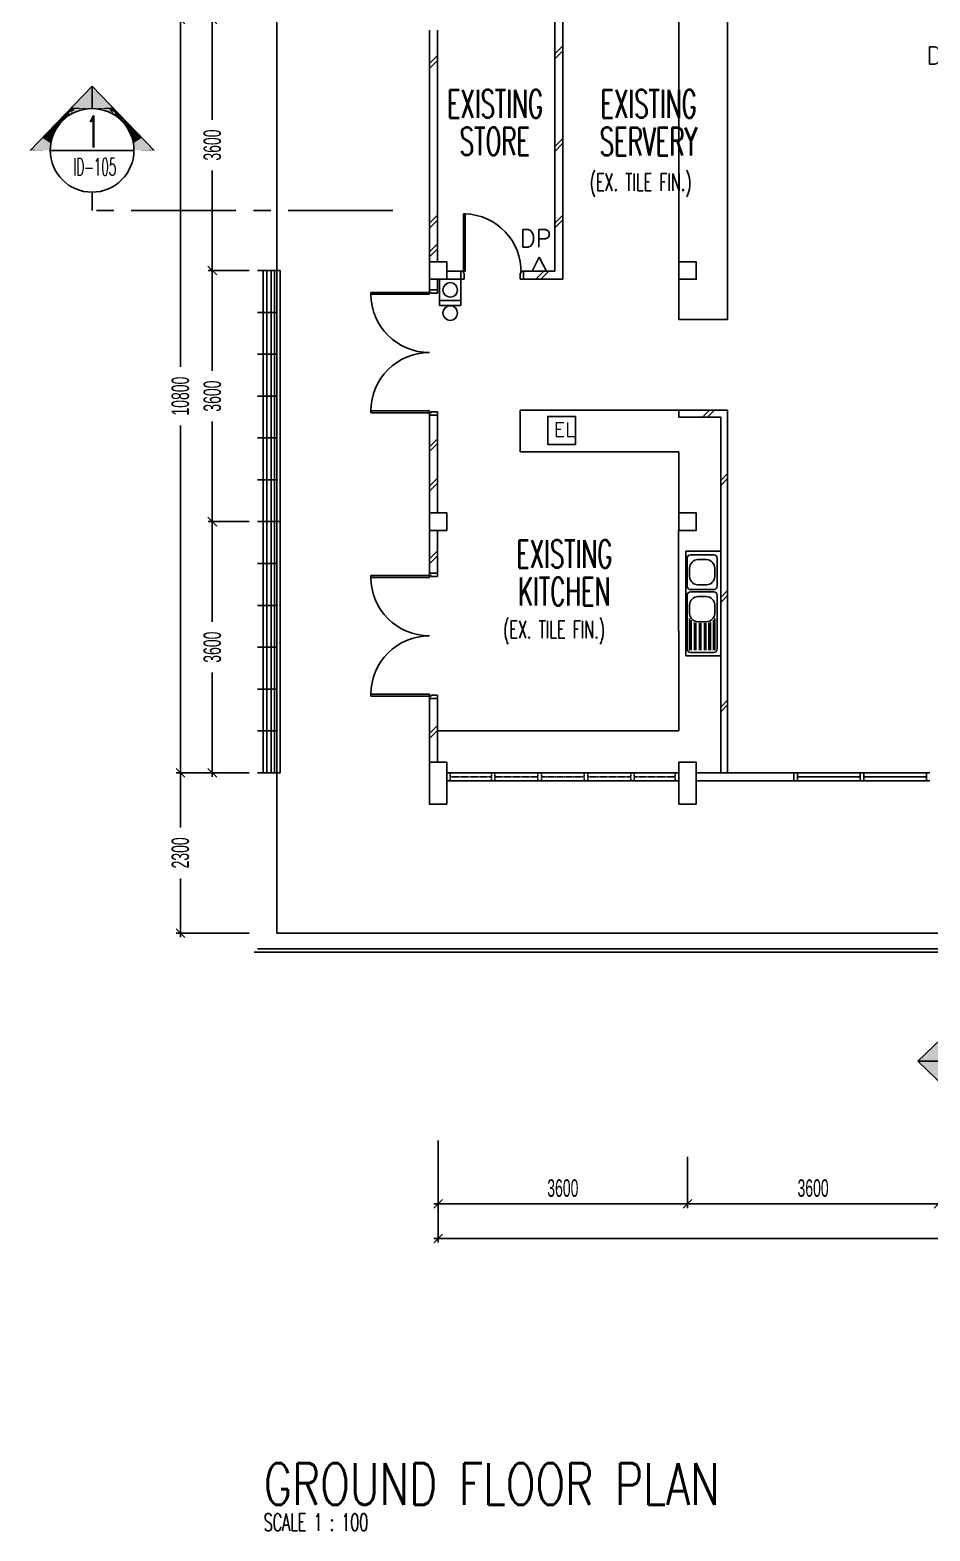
# Model space of a CAD drawing. Extents: x 33440 to 82647, y -26226 to 14644.
# Drawn here: x 35016 to 47915, y -26226 to -4702 of the extents above; entities that cross this region are included whole.
import ezdxf
from ezdxf.enums import TextEntityAlignment as Align

# ---------------------------------------------------------------- set-up
doc = ezdxf.new("R2010")
doc.units = 0
doc.header["$MEASUREMENT"] = 0
doc.header["$PDMODE"] = 35
doc.linetypes.add('CENTER2', pattern=[1.125, 0.75, -0.125, 0.125, -0.125])
doc.linetypes.add('HIDDEN', pattern=[0.375, 0.25, -0.125])
doc.layers.get('0').update_dxf_attribs({"linetype": 'CONTINUOUS'})
doc.layers.get('DEFPOINTS').update_dxf_attribs({"linetype": 'CONTINUOUS'})
for name, color, linetype in [('ARROW', 11, 'CONTINUOUS'), ('EL', 2, 'CONTINUOUS'), ('EXISTING', 7, 'CONTINUOUS'), ('LABEL', 3, 'CONTINUOUS'), ('SEC', 5, 'CONTINUOUS'), ('SPEC', 2, 'CONTINUOUS'), ('TEXT', 2, 'CONTINUOUS')]:
    doc.layers.add(name, color=color, linetype=linetype)
doc.styles.add('R100', font='ic-romns.shx', dxfattribs={"width": 0.6, "height": 250})
doc.styles.add('R18', font='ROMANS.shx', dxfattribs={"width": 0.6, "height": 200})
doc.styles.add('ROMANS', font='romans')
doc.styles.add('SIMPLEX', font='SIMPLEX.shx')
doc.styles.add('TXT1', font='ic-romns.shx', dxfattribs={"width": 0.75, "height": 1250})
doc.dimstyles.new('R100', dxfattribs={"dimtxt": 250, "dimasz": 125, "dimexe": 60, "dimexo": 60, "dimgap": 100, "dimtad": 1, "dimtoh": 1, "dimdec": 0, "dimzin": 0, "dimdsep": 46, "dimtxsty": 'R100', "dimblk1": 'OBLIQUE', "dimblk2": 'OBLIQUE', "dimsah": 1, "dimcen": 0, "dimdle": 60, "dimclrd": 9, "dimclre": 9, "dimclrt": 2, "dimadec": 0, "dimazin": 0, "dimtfac": 1, "dimtdec": 0, "dimtofl": 0, "dimtmove": 2, "dimatfit": 3, "dimldrblk": 'OBLIQUE', "dimfxl": 1, "dimtolj": 1, "dimtzin": 0, "dimarcsym": 0})

# ---------------------------------------------------------------- blocks, each defined once
blk = doc.blocks.new('_OBLIQUE')
at = {"color": 0, "linetype": 'ByBlock', "ltscale": 2000}
blk.add_line((-0.5, -0.5), (0.5, 0.5), dxfattribs=at)
blk = doc.blocks.new('*D12')
at = {"layer": 'DEFPOINTS', "color": 0, "linetype": 'ByBlock', "ltscale": 2000}
for p in [(38215, -11752), (37629, -15352), (38215, -15352)]:
    blk.add_point(p, dxfattribs=at)
at = {"layer": 'LABEL', "color": 9, "linetype": 'ByBlock', "lineweight": -2, "ltscale": 2000}
for p, q in [((37629, -11692), (37629, -13188)), ((37629, -15412), (37629, -13917)), ((38155, -15352), (37569, -15352))]:
    blk.add_line(p, q, dxfattribs=at)
at = {"layer": 'LABEL', "color": 9, "linetype": 'ByBlock', "lineweight": -2, "ltscale": 2000, "xscale": 125, "yscale": 125, "zscale": 125}
for p, rotation in [((37629, -11752), 90), ((37629, -15352), 270)]:
    blk.add_blockref('_OBLIQUE', p, dxfattribs=dict(at, rotation=rotation))
at = {"layer": 'LABEL', "color": 0, "linetype": 'ByBlock', "ltscale": 2000, "insert": (37629, -13552), "char_height": 250, "attachment_point": 5, "rotation": 90, "style": 'R100'}
blk.add_mtext('\\A1;3600', dxfattribs=at)
blk = doc.blocks.new('*D13')
at = {"layer": 'DEFPOINTS', "color": 0, "linetype": 'ByBlock', "ltscale": 2000}
for p in [(37568, -4552), (37171, -15352), (37568, -15352)]:
    blk.add_point(p, dxfattribs=at)
at = {"layer": 'LABEL', "color": 9, "linetype": 'ByBlock', "lineweight": -2, "ltscale": 2000}
for p, q in [((37171, -4492), (37171, -9531)), ((37508, -4552), (37111, -4552)), ((37171, -15412), (37171, -10374)), ((37508, -15352), (37111, -15352))]:
    blk.add_line(p, q, dxfattribs=at)
at = {"layer": 'LABEL', "color": 9, "linetype": 'ByBlock', "lineweight": -2, "ltscale": 2000, "xscale": 125, "yscale": 125, "zscale": 125}
for p, rotation in [((37171, -4552), 90), ((37171, -15352), 270)]:
    blk.add_blockref('_OBLIQUE', p, dxfattribs=dict(at, rotation=rotation))
at = {"layer": 'LABEL', "color": 0, "linetype": 'ByBlock', "ltscale": 2000, "insert": (37171, -9952), "char_height": 250, "attachment_point": 5, "rotation": 90, "style": 'R100'}
blk.add_mtext('\\A1;10800', dxfattribs=at)
blk = doc.blocks.new('*D14')
at = {"layer": 'DEFPOINTS', "color": 0, "linetype": 'ByBlock', "ltscale": 2000}
for p in [(37171, -15352), (37878, -15352), (38216, -17652)]:
    blk.add_point(p, dxfattribs=at)
at = {"layer": 'LABEL', "color": 9, "linetype": 'ByBlock', "lineweight": -2, "ltscale": 2000}
for p, q in [((37818, -15352), (37111, -15352)), ((37171, -15292), (37171, -16138)), ((37171, -17712), (37171, -16867)), ((38156, -17652), (37111, -17652))]:
    blk.add_line(p, q, dxfattribs=at)
at = {"layer": 'LABEL', "color": 9, "linetype": 'ByBlock', "lineweight": -2, "ltscale": 2000, "xscale": 125, "yscale": 125, "zscale": 125}
for p, rotation in [((37171, -15352), 90), ((37171, -17652), 270)]:
    blk.add_blockref('_OBLIQUE', p, dxfattribs=dict(at, rotation=rotation))
at = {"layer": 'LABEL', "color": 0, "linetype": 'ByBlock', "ltscale": 2000, "insert": (37171, -16502), "char_height": 250, "attachment_point": 5, "rotation": 90, "style": 'R100'}
blk.add_mtext('\\A1;2300', dxfattribs=at)
blk = doc.blocks.new('*D15')
at = {"layer": 'DEFPOINTS', "color": 0, "linetype": 'ByBlock', "ltscale": 2000}
for p in [(38215, -8152), (37629, -11752), (38215, -11752)]:
    blk.add_point(p, dxfattribs=at)
at = {"layer": 'LABEL', "color": 9, "linetype": 'ByBlock', "lineweight": -2, "ltscale": 2000}
for p, q in [((37629, -8092), (37629, -9588)), ((37629, -11812), (37629, -10317)), ((38155, -11752), (37569, -11752))]:
    blk.add_line(p, q, dxfattribs=at)
at = {"layer": 'LABEL', "color": 9, "linetype": 'ByBlock', "lineweight": -2, "ltscale": 2000, "xscale": 125, "yscale": 125, "zscale": 125}
for p, rotation in [((37629, -8152), 90), ((37629, -11752), 270)]:
    blk.add_blockref('_OBLIQUE', p, dxfattribs=dict(at, rotation=rotation))
at = {"layer": 'LABEL', "color": 0, "linetype": 'ByBlock', "ltscale": 2000, "insert": (37629, -9952), "char_height": 250, "attachment_point": 5, "rotation": 90, "style": 'R100'}
blk.add_mtext('\\A1;3600', dxfattribs=at)
blk = doc.blocks.new('*D16')
at = {"layer": 'DEFPOINTS', "color": 0, "linetype": 'ByBlock', "ltscale": 2000}
for p in [(38215, -4552), (37629, -8152), (38215, -8152)]:
    blk.add_point(p, dxfattribs=at)
at = {"layer": 'LABEL', "color": 9, "linetype": 'ByBlock', "lineweight": -2, "ltscale": 2000}
for p, q in [((37629, -4492), (37629, -5988)), ((38155, -4552), (37569, -4552)), ((37629, -8212), (37629, -6717)), ((38155, -8152), (37569, -8152))]:
    blk.add_line(p, q, dxfattribs=at)
at = {"layer": 'LABEL', "color": 9, "linetype": 'ByBlock', "lineweight": -2, "ltscale": 2000, "xscale": 125, "yscale": 125, "zscale": 125}
for p, rotation in [((37629, -4552), 90), ((37629, -8152), 270)]:
    blk.add_blockref('_OBLIQUE', p, dxfattribs=dict(at, rotation=rotation))
at = {"layer": 'LABEL', "color": 0, "linetype": 'ByBlock', "ltscale": 2000, "insert": (37629, -6352), "char_height": 250, "attachment_point": 5, "rotation": 90, "style": 'R100'}
blk.add_mtext('\\A1;3600', dxfattribs=at)
blk = doc.blocks.new('*D19')
at = {"layer": 'DEFPOINTS', "color": 0, "linetype": 'ByBlock', "ltscale": 2000}
for p in [(40865, -20802), (44440, -20802), (44440, -21535)]:
    blk.add_point(p, dxfattribs=at)
at = {"layer": 'LABEL', "color": 9, "linetype": 'ByBlock', "lineweight": -2, "ltscale": 2000}
for p, q in [((40865, -20862), (40865, -21595)), ((44440, -20862), (44440, -21595)), ((40805, -21535), (44500, -21535))]:
    blk.add_line(p, q, dxfattribs=at)
at = {"layer": 'LABEL', "color": 9, "linetype": 'ByBlock', "lineweight": -2, "ltscale": 2000, "xscale": 125, "yscale": 125, "zscale": 125, "rotation": 180}
blk.add_blockref('_OBLIQUE', (40865, -21535), dxfattribs=at)
at = {"layer": 'LABEL', "color": 9, "linetype": 'ByBlock', "lineweight": -2, "ltscale": 2000, "xscale": 125, "yscale": 125, "zscale": 125}
blk.add_blockref('_OBLIQUE', (44440, -21535), dxfattribs=at)
at = {"layer": 'LABEL', "color": 0, "linetype": 'ByBlock', "ltscale": 2000, "insert": (42653, -21310), "char_height": 250, "attachment_point": 5, "style": 'R100'}
blk.add_mtext('\\A1;3600', dxfattribs=at)
blk = doc.blocks.new('*D20')
at = {"layer": 'DEFPOINTS', "color": 0, "linetype": 'ByBlock', "ltscale": 2000}
for p in [(44440, -20802), (48040, -21241), (48040, -21535)]:
    blk.add_point(p, dxfattribs=at)
at = {"layer": 'LABEL', "color": 9, "linetype": 'ByBlock', "lineweight": -2, "ltscale": 2000}
for p, q in [((44440, -20862), (44440, -21595)), ((48040, -21301), (48040, -21595)), ((44380, -21535), (48100, -21535))]:
    blk.add_line(p, q, dxfattribs=at)
at = {"layer": 'LABEL', "color": 9, "linetype": 'ByBlock', "lineweight": -2, "ltscale": 2000, "xscale": 125, "yscale": 125, "zscale": 125, "rotation": 180}
blk.add_blockref('_OBLIQUE', (44440, -21535), dxfattribs=at)
at = {"layer": 'LABEL', "color": 9, "linetype": 'ByBlock', "lineweight": -2, "ltscale": 2000, "xscale": 125, "yscale": 125, "zscale": 125}
blk.add_blockref('_OBLIQUE', (48040, -21535), dxfattribs=at)
at = {"layer": 'LABEL', "color": 0, "linetype": 'ByBlock', "ltscale": 2000, "insert": (46240, -21310), "char_height": 250, "attachment_point": 5, "style": 'R100'}
blk.add_mtext('\\A1;3600', dxfattribs=at)
blk = doc.blocks.new('SLINE')
at = {"layer": 'ARROW'}
for p, q in [((3733, 1804), (4654, 2693)), ((4235, 2288), (4261, 2258)), ((4054, 1804), (3733, 1804)), ((4054, 1804), (3733, 1804)), ((3733, 1804), (4654, 915)), ((4235, 1320), (4261, 1350))]:
    blk.add_line(p, q, dxfattribs=at)
at = {"layer": 'ARROW', "color": 6}
blk.add_circle((4654, 1804), 600, dxfattribs=at)
at = {"layer": 'ARROW'}
for points in [[(4551, 2399), (4653, 2414), (4473, 2516), (4645, 2683)], [(4653, 2592), (4654, 2691), (4644, 2682)], [(4654, 2440), (4644, 2680), (4654, 2690), (4654, 2577)], [(4325, 2305), (4297, 2348), (4419, 2353), (4374, 2422)], [(4372, 2422), (4377, 2418), (4472, 2518)], [(4419, 2356), (4549, 2396), (4376, 2414), (4473, 2513)], [(4380, 2416), (4470, 2514), (4474, 2515), (4378, 2416)], [(4378, 2418), (4472, 2515), (4379, 2416)], [(4547, 2395), (4473, 2512), (4550, 2401), (4474, 2515)], [(4547, 2395), (4614, 2404), (4549, 2397), (4607, 2407)], [(4614, 2402), (4609, 2407), (4654, 2402), (4654, 2415)], [(4043, 2099), (4295, 2348), (4048, 2101), (4296, 2340)], [(4046, 2099), (4127, 2109), (4160, 2213), (4231, 2282)], [(4125, 2099), (4203, 2201), (4257, 2254), (4231, 2287)], [(4132, 2099), (4183, 2208), (4211, 2206), (4219, 2257)], [(4134, 2116), (4162, 2172), (4146, 2131), (4132, 2112)], [(4146, 2140), (4162, 2163), (4150, 2138), (4163, 2163)], [(4232, 2285), (4235, 2288), (4257, 2254), (4261, 2257)], [(4236, 2287), (4257, 2262), (4302, 2348), (4328, 2307)], [(4257, 2262), (4303, 2291), (4261, 2258), (4257, 2262)], [(4261, 2257), (4257, 2262), (4301, 2289)], [(4419, 2353), (4408, 2366), (4415, 2361)], [(3739, 1804), (4049, 1804), (3949, 2018), (4041, 2008)], [(4054, 1804), (4041, 2015), (3952, 2015), (4043, 2102)], [(4033, 2099), (4061, 2046), (4132, 2107), (4122, 2142)], [(4051, 1855), (4038, 2102), (4069, 2122), (4064, 2038)], [(4053, 1828), (4062, 2044), (4064, 2033), (4053, 1826)], [(4054, 1807), (4069, 2124), (4130, 2107), (4066, 2046)], [(4054, 1832), (4059, 2044), (4064, 2044), (4056, 1890)], [(4066, 2051), (4098, 2104), (4125, 2104), (4066, 2045)], [(4071, 2058), (4122, 2102), (4102, 2102)], [(4130, 2112), (4127, 2115), (4146, 2141), (4150, 2133)], [(4129, 2093), (4128, 2108), (4136, 2114), (4132, 2099)], [(3739, 1804), (4049, 1804), (3949, 1590), (4041, 1600)], [(4054, 1804), (4041, 1593), (3952, 1593), (4043, 1506)], [(4051, 1753), (4038, 1506), (4069, 1486), (4064, 1570)], [(4049, 1806), (4054, 1804), (4048, 1813)], [(4049, 1802), (4054, 1804), (4048, 1795)], [(4053, 1780), (4062, 1564), (4064, 1575), (4053, 1782)], [(4054, 1801), (4069, 1484), (4130, 1501), (4066, 1562)], [(4054, 1776), (4059, 1564), (4064, 1564), (4056, 1718)], [(4033, 1509), (4061, 1562), (4132, 1501), (4122, 1466)], [(4043, 1509), (4295, 1260), (4048, 1507), (4296, 1268)], [(4046, 1509), (4127, 1499), (4160, 1395), (4231, 1326)], [(4066, 1557), (4098, 1504), (4125, 1504), (4066, 1563)], [(4071, 1550), (4122, 1506), (4102, 1506)], [(4125, 1509), (4203, 1407), (4257, 1354), (4231, 1321)], [(4129, 1515), (4128, 1500), (4136, 1494), (4132, 1509)], [(4132, 1509), (4183, 1400), (4211, 1402), (4219, 1351)], [(4130, 1496), (4127, 1493), (4146, 1467), (4150, 1475)], [(4134, 1492), (4162, 1436), (4146, 1477), (4132, 1496)], [(4146, 1468), (4162, 1445), (4150, 1470), (4163, 1445)], [(4232, 1323), (4235, 1320), (4257, 1354), (4261, 1351)], [(4236, 1321), (4257, 1346), (4302, 1260), (4328, 1301)], [(4261, 1351), (4257, 1346), (4301, 1319)], [(4257, 1346), (4303, 1317), (4261, 1350), (4257, 1346)], [(4325, 1303), (4297, 1260), (4419, 1255), (4374, 1186)], [(4372, 1186), (4377, 1190), (4472, 1090)], [(4419, 1252), (4549, 1212), (4376, 1194), (4473, 1095)], [(4378, 1190), (4472, 1093), (4379, 1192)], [(4380, 1192), (4470, 1094), (4474, 1093), (4378, 1192)], [(4419, 1255), (4408, 1242), (4415, 1247)], [(4547, 1213), (4473, 1096), (4550, 1207), (4474, 1093)], [(4551, 1209), (4653, 1194), (4473, 1092), (4645, 925)], [(4547, 1213), (4614, 1204), (4549, 1211), (4607, 1201)], [(4614, 1206), (4609, 1201), (4654, 1206), (4654, 1193)], [(4654, 1168), (4644, 928), (4654, 918), (4654, 1031)], [(4653, 1016), (4654, 917), (4644, 926)]]:
    blk.add_solid(points, dxfattribs=at)
blk = doc.blocks.new('*D10')
at = {"layer": 'DEFPOINTS', "color": 0, "linetype": 'ByBlock', "ltscale": 2000}
for p in [(40865, -20565), (62415, -20565), (62415, -22030)]:
    blk.add_point(p, dxfattribs=at)
at = {"layer": 'LABEL', "color": 9, "linetype": 'ByBlock', "lineweight": -2, "ltscale": 2000}
for p, q in [((40865, -20625), (40865, -22090)), ((62415, -20625), (62415, -22090)), ((40805, -22030), (62475, -22030))]:
    blk.add_line(p, q, dxfattribs=at)
at = {"layer": 'LABEL', "color": 9, "linetype": 'ByBlock', "lineweight": -2, "ltscale": 2000, "xscale": 125, "yscale": 125, "zscale": 125, "rotation": 180}
blk.add_blockref('_OBLIQUE', (40865, -22030), dxfattribs=at)
at = {"layer": 'LABEL', "color": 9, "linetype": 'ByBlock', "lineweight": -2, "ltscale": 2000, "xscale": 125, "yscale": 125, "zscale": 125}
blk.add_blockref('_OBLIQUE', (62415, -22030), dxfattribs=at)
at = {"layer": 'LABEL', "color": 0, "linetype": 'ByBlock', "ltscale": 2000, "insert": (51640, -21805), "char_height": 250, "attachment_point": 5, "style": 'R100'}
blk.add_mtext('\\A1;21550', dxfattribs=at)

msp = doc.modelspace()

# ---------------------------------------------------------------- linework, layer by layer
at = {"color": 7}
msp.add_line((36506.9, -6427.8), (35307, -6427.8), dxfattribs=at)
at = {"layer": 'EL', "color": 7}
for p, q in [((42214.1, -8162.2), (42315.3, -7959.8)), ((42315.3, -7959.8), (42416.6, -8162.2)), ((40886.6, -8651.6), (41190.3, -8651.6))]:
    msp.add_line(p, q, dxfattribs=at)
for points in [[(42416.6, -8162.2), (42214.1, -8162.2)], [(40886.6, -8581), (40886.6, -8651.6)], [(41190.3, -8651.6), (41190.3, -8581)]]:
    msp.add_lwpolyline(points, dxfattribs=at)
for points in [[(41190.3, -8277.2), (40886.6, -8277.2), (40886.6, -8581), (41190.3, -8581)], [(42836.3, -10243.5), (42436.3, -10243.5), (42436.3, -10643.5), (42836.3, -10643.5)]]:
    msp.add_lwpolyline(points, close=True, dxfattribs=at)
for centre in [(41038.4, -8429.1), (41038.4, -8760.9)]:
    msp.add_circle(centre, 104.9, dxfattribs=at)
at = {"layer": 'EXISTING', "color": 7}
for p, q in [((38552.8, -1664.7), (38552.8, -17652.2)), ((40740.3, -4702.2), (40740.3, -8027.2)), ((40855.3, -4702.2), (40855.3, -8027.2)), ((42540.3, -4552.2), (42540.3, -8162.2)), ((42655.3, -4552.2), (42655.3, -8277.2)), ((44315.3, -8852.2), (44315.3, -4552.2)), ((45015.3, -8852.2), (45015.3, -4552.2)), ((42655.3, -4927.9), (42540.3, -5042.9)), ((40855.3, -5066.3), (40740.3, -5181.3)), ((40855.3, -5137), (40740.3, -5252)), ((42655.3, -4998.6), (42540.3, -5113.6)), ((42655.3, -6256.4), (42540.3, -6371.4)), ((42655.3, -6327.1), (42540.3, -6442.1)), ((40855.3, -7359.2), (40740.3, -7474.2)), ((40855.3, -7429.9), (40740.3, -7544.9)), ((41227.3, -8162.2), (41227.3, -7337.7)), ((41252.3, -7337.7), (41227.3, -7337.7)), ((41252.3, -8162.2), (41252.3, -7337.2)), ((42655.3, -7355.4), (42540.3, -7470.4)), ((42655.3, -7426.1), (42540.3, -7541.1)), ((40855.3, -7768.1), (40740.3, -7883.1)), ((40855.3, -7838.8), (40740.3, -7953.8)), ((38602.8, -8152.2), (38277.8, -8152.2)), ((38359.3, -8152.2), (38359.3, -11752.2)), ((38409.3, -8152.2), (38409.3, -11752.2)), ((38471.3, -8152.2), (38471.3, -11752.2)), ((38521.3, -8152.2), (38521.3, -11752.2)), ((38602.8, -8152.2), (38602.8, -11752.2)), ((40990.3, -8162.2), (41190.3, -8162.2)), ((41190.3, -8162.2), (41190.3, -8277.2)), ((41190.3, -8162.2), (41227.3, -8162.2)), ((41252.3, -8162.2), (41227.3, -8162.2)), ((41227.3, -8162.2), (41227.3, -8187.2)), ((42052.9, -8162.2), (42090.3, -8162.2)), ((42053.3, -8162.2), (42053.3, -8187.2)), ((42090.3, -8162.2), (42090.3, -8277.2)), ((42090.3, -8162.2), (42540.3, -8162.2)), ((42382.3, -8162.2), (42267.3, -8277.2)), ((42453, -8162.2), (42338, -8277.2)), ((40740.3, -8277.2), (40740.3, -8427.2)), ((40855.3, -8277.2), (40855.3, -8427.2)), ((40990.3, -8277.2), (41190.3, -8277.2)), ((41240.3, -8277.2), (41190.3, -8277.2)), ((41227.3, -8187.2), (41240.3, -8187.2)), ((41240.3, -8187.2), (41240.3, -8277.2)), ((42040.3, -8187.2), (42040.3, -8277.2)), ((42040.3, -8187.2), (42053.3, -8187.2)), ((42040.3, -8277.2), (42090.3, -8277.2)), ((42090.3, -8277.2), (42655.3, -8277.2)), ((40740.3, -8489.2), (39901.8, -8489.2)), ((39902.3, -8489.2), (39902.3, -8464.2)), ((40740.3, -8464.2), (39902.3, -8464.2)), ((40740.3, -8427.2), (40855.3, -8427.2)), ((40740.3, -8427.2), (40740.3, -8464.2)), ((40740.3, -8464.2), (40765.3, -8464.2)), ((40740.3, -8489.2), (40740.3, -8464.2)), ((40765.3, -8464.2), (40765.3, -8477.2)), ((40765.3, -8477.2), (40855.3, -8477.2)), ((40855.3, -8477.2), (40855.3, -8427.2)), ((38552.8, -8752.2), (38277.8, -8752.2)), ((44315.3, -8852.2), (45015.3, -8852.2)), ((38552.8, -9352.2), (38277.8, -9352.2)), ((38552.8, -9952.2), (38277.8, -9952.2)), ((40740.3, -10165.2), (39901.8, -10165.2)), ((39902.3, -10165.2), (39902.3, -10190.2)), ((40740.3, -10190.2), (39902.3, -10190.2)), ((40740.3, -10165.2), (40740.3, -10190.2)), ((40740.3, -10227.2), (40740.3, -10190.2)), ((40740.3, -10190.2), (40765.3, -10190.2)), ((40740.3, -10227.2), (40740.3, -11627.2)), ((40740.3, -10227.2), (40855.3, -10227.2)), ((40765.3, -10190.2), (40765.3, -10177.2)), ((40765.3, -10177.2), (40855.3, -10177.2)), ((40855.3, -10177.2), (40855.3, -10227.2)), ((40855.3, -11627.2), (40855.3, -10227.2)), ((44315.3, -10152.2), (42040.3, -10152.2)), ((42040.3, -10152.2), (42040.3, -10752.2)), ((44315.3, -10152.2), (44315.3, -10252.2)), ((44315.3, -10152.2), (45015.3, -10152.2)), ((44315.3, -10252.2), (44915.3, -10252.2)), ((44756.2, -10152.2), (44656.2, -10252.2)), ((44826.9, -10152.2), (44726.9, -10252.2)), ((44915.3, -10252.2), (44915.3, -15352.2)), ((45015.3, -10152.2), (45015.3, -15352.2)), ((38552.8, -10552.2), (38277.8, -10552.2)), ((40855.3, -10562.2), (40740.3, -10677.2)), ((40855.3, -10632.9), (40740.3, -10747.9)), ((44315.3, -10752.2), (42040.3, -10752.2)), ((44315.3, -10752.2), (44315.3, -11627.2)), ((38552.8, -11152.2), (38277.8, -11152.2)), ((40855.3, -11128.1), (40740.3, -11243.1)), ((45015.3, -11062), (44915.3, -11162)), ((45015.3, -11132.7), (44915.3, -11232.7)), ((40855.3, -11198.8), (40740.3, -11313.8)), ((38602.8, -11752.2), (38277.8, -11752.2)), ((38602.8, -11752.2), (38277.8, -11752.2)), ((38359.3, -11752.2), (38359.3, -15352.2)), ((38409.3, -11752.2), (38409.3, -15352.2)), ((38471.3, -11752.2), (38471.3, -15352.2)), ((38521.3, -11752.2), (38521.3, -15352.2)), ((38602.8, -11752.2), (38602.8, -15352.2)), ((40740.3, -11877.2), (40740.3, -12489.7)), ((40855.3, -11877.2), (40855.3, -12489.7)), ((44311.6, -11877.2), (44315.3, -14752.2)), ((40855.3, -12172.6), (40740.3, -12287.6)), ((40855.3, -12243.3), (40740.3, -12358.3)), ((38552.8, -12352.2), (38277.8, -12352.2)), ((40740.3, -12551.7), (39901.8, -12551.7)), ((39902.3, -12551.7), (39902.3, -12526.7)), ((40740.3, -12526.7), (39902.3, -12526.7)), ((40740.3, -12489.7), (40855.3, -12489.7)), ((40740.3, -12489.7), (40740.3, -12526.7)), ((40740.3, -12551.7), (40740.3, -12526.7)), ((40740.3, -12526.7), (40765.3, -12526.7)), ((40765.3, -12526.7), (40765.3, -12539.7)), ((40765.3, -12539.7), (40855.3, -12539.7)), ((40855.3, -12539.7), (40855.3, -12489.7)), ((45015.3, -12740.9), (44915.3, -12840.9)), ((45015.3, -12740.9), (44915.3, -12840.9)), ((45015.3, -12811.6), (44915.3, -12911.6)), ((45015.3, -12811.6), (44915.3, -12911.6)), ((38552.8, -12952.2), (38277.8, -12952.2)), ((44470.3, -13139.3), (44470.3, -13597.2)), ((44490.3, -13165.2), (44490.3, -13597.2)), ((44540.7, -13198.2), (44540.7, -13597.2)), ((44560.7, -13204.1), (44560.7, -13597.2)), ((44611.1, -13207.2), (44611.1, -13597.2)), ((44631.1, -13207.2), (44631.1, -13597.2)), ((44682.5, -13207.2), (44682.5, -13597.2)), ((44702.5, -13207.2), (44702.5, -13597.2)), ((44747.7, -13202.1), (44747.7, -13597.2)), ((44767.7, -13194.9), (44767.7, -13597.2)), ((44810.3, -13165.2), (44810.3, -13597.2)), ((44830.3, -13139.3), (44830.3, -13597.2)), ((38552.8, -13552.2), (38277.8, -13552.2)), ((38552.8, -14152.2), (38277.8, -14152.2)), ((40740.3, -14227.7), (39901.8, -14227.7)), ((39902.3, -14227.7), (39902.3, -14252.7)), ((40740.3, -14252.7), (39902.3, -14252.7)), ((40740.3, -14227.7), (40740.3, -14252.7)), ((40740.3, -14289.7), (40740.3, -14252.7)), ((40740.3, -14252.7), (40765.3, -14252.7)), ((40740.3, -14289.7), (40855.3, -14289.7)), ((40740.3, -14289.7), (40740.3, -15202.2)), ((40765.3, -14239.7), (40855.3, -14239.7)), ((40765.3, -14252.7), (40765.3, -14239.7)), ((40855.3, -14239.7), (40855.3, -14289.7)), ((40855.3, -14289.7), (40855.3, -15202.2)), ((45015.3, -14310), (44915.3, -14410)), ((45015.3, -14380.7), (44915.3, -14480.7)), ((38552.8, -14752.2), (38277.8, -14752.2)), ((40855.3, -14674.5), (40740.3, -14789.5)), ((40855.3, -14745.2), (40740.3, -14860.2)), ((40855.3, -14752.2), (44315.3, -14752.2)), ((38602.8, -15352.2), (38277.8, -15352.2)), ((40990.3, -15352.2), (44315.3, -15352.2)), ((40990.3, -15467.2), (44315.3, -15467.2)), ((45965.3, -15352.2), (44565.3, -15352.2)), ((45965.3, -15467.2), (44565.3, -15467.2)), ((45965.3, -15467.2), (45965.3, -15352.2)), ((47915.3, -15352.2), (45965.3, -15352.2)), ((47915.3, -15467.2), (45965.3, -15467.2)), ((46015.3, -15467.2), (46015.3, -15352.2)), ((46915.3, -15467.2), (46915.3, -15352.2)), ((46965.3, -15467.2), (46965.3, -15352.2)), ((47865.3, -15467.2), (47865.3, -15352.2)), ((38552.8, -17652.2), (59852.8, -17652.2)), ((38227.8, -17927.2), (59577.8, -17927.2)), ((38277.8, -17877.2), (59627.8, -17877.2))]:
    msp.add_line(p, q, dxfattribs=at)
at = {"layer": 'EXISTING', "color": 7, "ltscale": 500}
for p, q in [((44415.3, -12177.2), (44915.3, -12177.2)), ((44415.3, -12177.2), (44415.3, -13677.2)), ((44485.3, -12227.2), (44815.3, -12227.2)), ((44435.3, -12277.2), (44435.3, -12677.2)), ((44470.3, -12417.2), (44470.3, -12537.2)), ((44710.3, -12297.2), (44590.3, -12297.2)), ((44830.3, -12537.2), (44830.3, -12417.2)), ((44865.3, -12277.2), (44865.3, -12677.2)), ((44590.3, -12657.2), (44710.3, -12657.2)), ((44435.3, -13577.2), (44435.3, -12807.2)), ((44485.3, -12727.2), (44815.3, -12727.2)), ((44485.3, -12757.2), (44815.3, -12757.2)), ((44590.3, -12827.2), (44710.3, -12827.2)), ((44865.3, -13577.2), (44865.3, -12807.2)), ((44470.3, -13067.2), (44470.3, -12947.2)), ((44830.3, -12947.2), (44830.3, -13067.2)), ((44710.3, -13187.2), (44590.3, -13187.2)), ((44415.3, -13677.2), (44915.3, -13677.2)), ((44485.3, -13627.2), (44815.3, -13627.2)), ((46915.3, -15409.7), (46015.3, -15409.7)), ((46965.3, -15409.7), (47865.3, -15409.7))]:
    msp.add_line(p, q, dxfattribs=at)
at = {"layer": 'EXISTING', "color": 7, "linetype": 'HIDDEN'}
for p, q in [((41040.3, -15467.2), (41040.3, -15352.2)), ((41630.3, -15409.7), (41040.3, -15409.7)), ((41630.3, -15467.2), (41630.3, -15352.2)), ((41680.3, -15467.2), (41680.3, -15352.2)), ((42295.3, -15409.7), (41680.3, -15409.7)), ((42295.3, -15467.2), (42295.3, -15352.2)), ((42345.3, -15467.2), (42345.3, -15352.2)), ((42960.3, -15409.7), (42345.3, -15409.7)), ((42960.3, -15467.2), (42960.3, -15352.2)), ((43010.3, -15467.2), (43010.3, -15352.2)), ((43625.3, -15409.7), (43010.3, -15409.7)), ((43625.3, -15467.2), (43625.3, -15352.2)), ((43675.3, -15467.2), (43675.3, -15352.2)), ((44265.3, -15409.7), (43675.3, -15409.7)), ((44265.3, -15467.2), (44265.3, -15352.2))]:
    msp.add_line(p, q, dxfattribs=at)
at = {"layer": 'EXISTING', "color": 7, "ltscale": 500}
for points in [[(40990.3, -8277.2), (40990.3, -8027.2), (40740.3, -8027.2), (40740.3, -8277.2)], [(40990.3, -11877.2), (40990.3, -11627.2), (40740.3, -11627.2), (40740.3, -11877.2)], [(40990.3, -15802.2), (40990.3, -15202.2), (40740.3, -15202.2), (40740.3, -15802.2)], [(44565.3, -15802.2), (44565.3, -15202.2), (44315.3, -15202.2), (44315.3, -15802.2)]]:
    msp.add_lwpolyline(points, close=True, dxfattribs=at)
at = {"layer": 'EXISTING', "color": 7}
for points in [[(44315.3, -8027.2), (44565.3, -8027.2), (44565.3, -8277.2), (44315.3, -8277.2)], [(44315.3, -11627.2), (44565.3, -11627.2), (44565.3, -11877.2), (44315.3, -11877.2)]]:
    msp.add_lwpolyline(points, close=True, dxfattribs=at)
for centre, radius, start, end in [((41223.8, -8167), 829.8, 358.60485, 88.02776), ((40740.3, -8489.2), 838, 180, 270), ((40740.3, -10165.2), 838, 90, 180), ((40740.3, -12551.7), 838, 180, 270), ((40740.3, -14227.7), 838, 90, 180)]:
    msp.add_arc(centre, radius, start, end, dxfattribs=at)
at = {"layer": 'EXISTING', "color": 7, "ltscale": 500}
for centre, radius, start, end in [((44485.3, -12277.2), 50, 90, 180), ((44815.3, -12277.2), 50, 0, 90), ((44590.3, -12417.2), 120, 90, 180), ((44710.3, -12417.2), 120, 0, 90), ((44485.3, -12677.2), 50, 180, 270), ((44590.3, -12537.2), 120, 180, 270), ((44710.3, -12537.2), 120, 270, 0), ((44815.3, -12677.2), 50, 270, 0), ((44485.3, -12807.2), 50, 90, 180), ((44590.3, -12947.2), 120, 90, 180), ((44710.3, -12947.2), 120, 0, 90), ((44815.3, -12807.2), 50, 0, 90), ((44590.3, -13067.2), 120, 180, 270), ((44710.3, -13067.2), 120, 270, 0), ((44485.3, -13577.2), 50, 180, 270), ((44815.3, -13577.2), 50, 270, 0)]:
    msp.add_arc(centre, radius, start, end, dxfattribs=at)
at = {"layer": 'SEC', "color": 7, "linetype": 'CENTER2', "ltscale": 2000}
for p in [(35905, -7027.7), (40217.9, -7290.4)]:
    msp.add_line(p, (35905, -7290.4), dxfattribs=at)

# ---------------------------------------------------------------- block references
at = {"layer": 'ARROW', "color": 7, "xscale": 0.9998999999988882, "yscale": 0.9998999999988882, "zscale": 0.9999, "rotation": 270}
msp.add_blockref('SLINE', (34101.1, -1774.3), dxfattribs=at)
at = {"layer": 'ARROW', "color": 7, "xscale": 0.9998999999952503, "yscale": 0.9998999999988882, "zscale": 0.9999}
msp.add_blockref('SLINE', (44010, -21293.9), dxfattribs=at)

# ---------------------------------------------------------------- texts
at = {"layer": 'ARROW', "color": 7, "style": 'SIMPLEX', "width": 0.5}
msp.add_text('1', height=450, dxfattribs=at).set_placement((35820.3, -6384.9))
msp.add_text('ID-105', height=249.97, dxfattribs=at).set_placement((36252.2, -6788.7), align=Align.RIGHT)
at = {"layer": 'EL', "color": 7, "style": 'SIMPLEX'}
for s, height, p in [('DP', 250, (47864.8, -5192.3)), ('DP', 250, (42038.8, -7814.8)), ('EL', 199.98, (42521, -10530.2))]:
    msp.add_text(s, height=height, dxfattribs=at).set_placement(p)
at = {"layer": 'LABEL', "color": 7, "style": 'ROMANS', "width": 0.6}
for s, p in [('EXISTING', (41679.2, -5959.5)), ('EXISTING', (43881.4, -5961)), ('STORE', (41679.2, -6497.9)), ('SERVERY', (43881.4, -6499.3)), ('EXISTING', (42672.7, -12415.4)), ('KITCHEN', (42672.7, -12953.8))]:
    msp.add_text(s, height=400, dxfattribs=at).set_placement(p, align=Align.CENTER)
at = {"layer": 'SPEC', "color": 7, "style": 'ROMANS', "width": 0.6}
for p in [(43039.5, -7010.5), (41799, -13425.3)]:
    msp.add_text('(EX. TILE FIN.)', height=250, dxfattribs=at).set_placement(p)
at = {"layer": 'TEXT', "color": 7, "style": 'R18', "width": 0.6}
msp.add_text('SCALE 1 : 100', height=250, dxfattribs=at).set_placement((38366.1, -26225.7))
at = {"layer": 'TEXT', "color": 7, "insert": (38366.1, -25852.9), "char_height": 600, "width": 17611, "attachment_point": 7, "style": 'TXT1'}
msp.add_mtext('{\\Fromans.shx;GROUND FLOOR PLAN}', dxfattribs=at)

# ---------------------------------------------------------------- dimensions: what is measured, and where the dimension line sits
at = {"layer": 'LABEL', "color": 0, "linetype": 'ByBlock', "ltscale": 2000}
dim = msp.add_linear_dim(base=(37171.2, -15352.2), p1=(37567.6, -4552.2), p2=(37567.6, -15352.2), angle=90, dimstyle='R100', override={"dimtih": 0, "dimclrt": 0}, dxfattribs=at)
dim.commit()
dim.dimension.update_dxf_attribs({"geometry": '*D13', "text_midpoint": (37171.2, -9952.2), "dimtype": 160, "text_rotation": 90})
for base, p1, p2, override, picture, middle in [((37629.3, -8152.2), (38214.9, -4552.2), (38214.9, -8152.2), {"dimtih": 0, "dimclrt": 0}, '*D16', (37629.3, -6352.2)), ((37629.3, -11752.2), (38214.9, -8152.2), (38214.9, -11752.2), {"dimtih": 0, "dimse1": 1, "dimclrt": 0}, '*D15', (37629.3, -9952.2)), ((37629.3, -15352.2), (38214.9, -11752.2), (38214.9, -15352.2), {"dimtih": 0, "dimse1": 1, "dimclrt": 0}, '*D12', (37629.3, -13552.2)), ((37171.2, -15352.2), (38215.9, -17652.2), (37877.9, -15352.2), {"dimtih": 0, "dimclrt": 0}, '*D14', (37171.2, -16502.2))]:
    dim = msp.add_linear_dim(base=base, p1=p1, p2=p2, angle=90, dimstyle='R100', override=override, dxfattribs=at)
    dim.commit()
    dim.dimension.update_dxf_attribs({"geometry": picture, "text_midpoint": middle, "text_rotation": 90})
for base, p1, p2, override, picture, middle in [((62415.3, -22030.2), (40865.3, -20564.5), (62415.3, -20564.5), {"dimclrt": 0}, '*D10', (51640.3, -21805.2)), ((48040.3, -21535.1), (44440.3, -20802.2), (48040.3, -21241.1), {"dimtih": 0, "dimclrt": 0}, '*D20', (46240.3, -21310.1))]:
    dim = msp.add_linear_dim(base=base, p1=p1, p2=p2, dimstyle='R100', override=override, dxfattribs=at)
    dim.commit()
    dim.dimension.update_dxf_attribs({"geometry": picture, "text_midpoint": middle})
dim = msp.add_linear_dim(base=(44440.3, -21535.1), p1=(40865.3, -20802.2), p2=(44440.3, -20802.2), text='3600', dimstyle='R100', override={"dimtih": 0, "dimclrt": 0}, dxfattribs=at)
dim.commit()
dim.dimension.update_dxf_attribs({"geometry": '*D19', "text_midpoint": (42652.8, -21310.1)})

doc.saveas('drawing.dxf')
